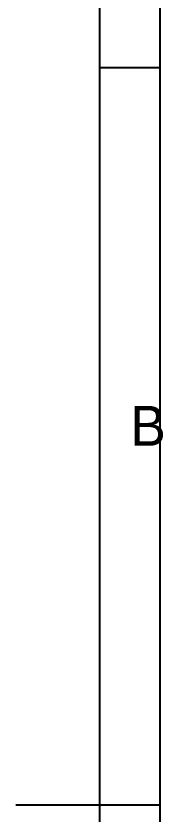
# Model space of a CAD drawing. Header units: millimetres. Extents: x 0 to 297, y 0 to 210.
# Drawn here: x 287.4 to 297.2, y 104.6 to 157.4 of the extents above; entities that cross this region are included whole.
import ezdxf

# ---------------------------------------------------------------- set-up
doc = ezdxf.new("R2010")
doc.units = ezdxf.units.MM
doc.layers.add('图框', color=7, linetype='Continuous')
doc.styles.add('SLDTEXTSTYLE1', font='')
doc.styles.get('SLDTEXTSTYLE1').set_extended_font_data('汉仪长仿宋体')

msp = doc.modelspace()

# ---------------------------------------------------------------- linework, layer by layer
at = {"layer": '图框'}
for p, q in [((297, 0.1898854), (297, 210.1898854)), ((297, 154), (293, 154))]:
    msp.add_line(p, q, dxfattribs=at)
at = {"layer": '图框', "linetype": 'Continuous', "lineweight": 25}
msp.add_line((293, 4.1898854), (293, 206.1898854), dxfattribs=at)
at = {"layer": '图框', "lineweight": 25}
msp.add_line((297, 105.1898854), (287.4403824, 105.1898854), dxfattribs=at)

# ---------------------------------------------------------------- texts
at = {"layer": '图框', "insert": (296.2021159, 131.6241742), "char_height": 2.6458333, "attachment_point": 2, "style": 'SLDTEXTSTYLE1'}
msp.add_mtext('B', dxfattribs=at)

doc.saveas('drawing.dxf')
